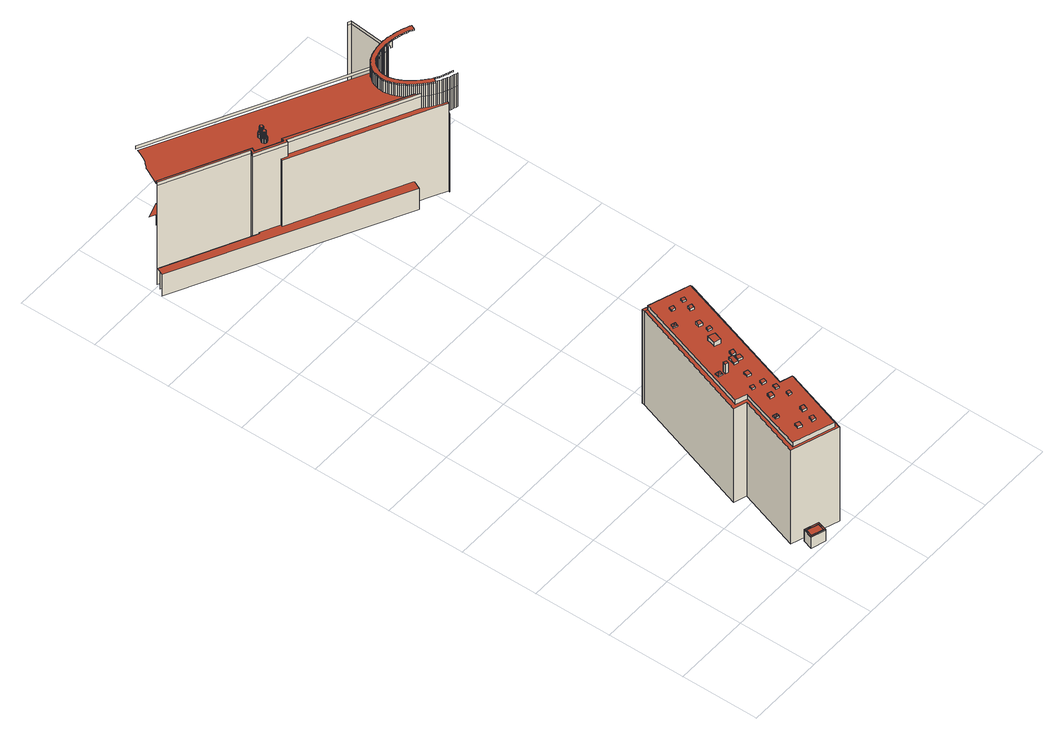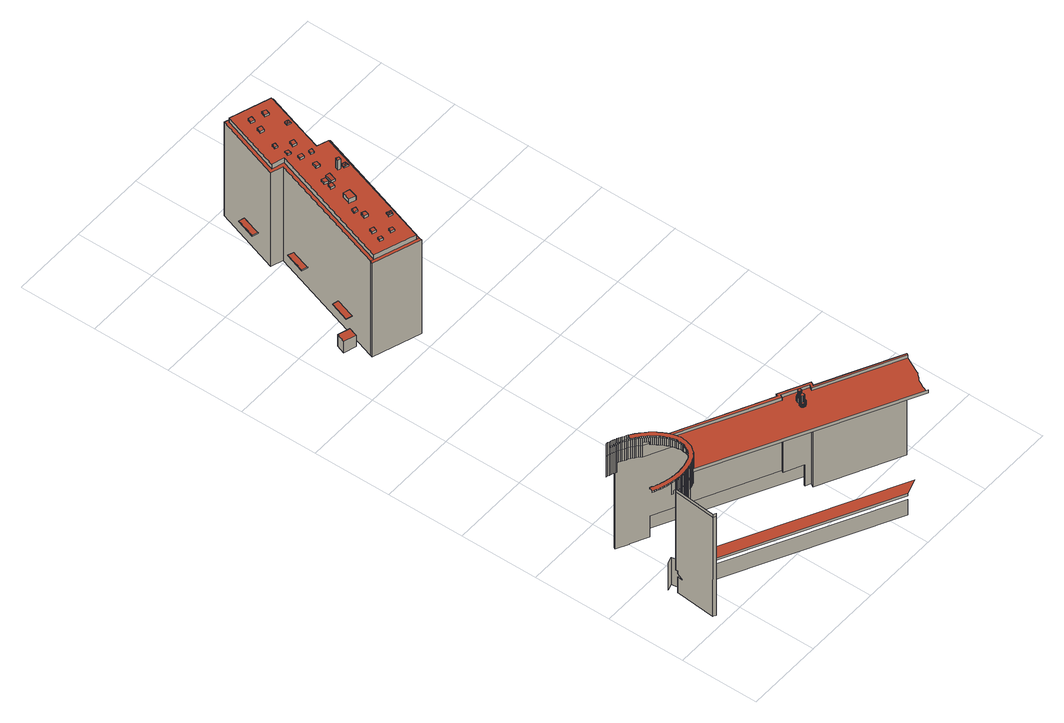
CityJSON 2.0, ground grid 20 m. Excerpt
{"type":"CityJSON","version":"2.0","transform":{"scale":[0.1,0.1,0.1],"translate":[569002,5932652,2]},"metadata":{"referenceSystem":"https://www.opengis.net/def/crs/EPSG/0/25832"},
"CityObjects":{
"building1":{"type":"Building","attributes":{"Grundfläche 2D":"10.001310","Grundhöhe NN":"2.767"},"children":["building1-1","building1-2"],"geometry":[{"type":"Solid","lod":"3","boundaries":[[[[0,1,2,3]],[[4,5,3,2]],[[5,6,0,3]],[[6,7,1,0]],[[7,4,2,1]],[[7,6,5,4]]]],"semantics":{"surfaces":[{"type":"RoofSurface"},{"type":"WallSurface"},{"type":"GroundSurface"}],"values":[[0,1,1,1,1,2]]}}]},
"building1-1":{"type":"BuildingInstallation","parents":["building1"],"geometry":[{"type":"MultiSurface","lod":"3","boundaries":[[[8,9,10,11,12,13]],[[12,11,14,15]],[[15,16,13,12]],[[2,3,9,8]],[[3,0,10,9]]],"semantics":{"surfaces":[{"type":"RoofSurface"},{"type":"WallSurface"}],"values":[0,1,1,1,1]}}]},
"building1-2":{"type":"BuildingInstallation","parents":["building1"],"geometry":[{"type":"MultiSurface","lod":"3","boundaries":[[[13,17,11,10,18,8]],[[0,1,18,10]],[[1,2,8,18]],[[17,13,16,19]],[[19,14,11,17]]],"semantics":{"surfaces":[{"type":"RoofSurface"},{"type":"WallSurface"}],"values":[0,1,1,1,1]}}]},
"building2":{"type":"Building","attributes":{"Grundfläche 2D":"666.823963","Grundhöhe NN":"2.767"},"children":["building2-1","building2-2","building2-3","building2-4","building2-5","building2-6","building2-7","building2-8","building2-9","building2-10","building2-11","building2-12","building2-13","building2-14","building2-15","building2-16","building2-17","building2-18","building2-19","building2-20","building2-21","building2-22","building2-23","building2-24","building2-25"],"geometry":[{"type":"Solid","lod":"3","boundaries":[[[[20,21,22,23,24,25,26,27]],[[28,29,30,31,32,33,34,35,36,37,38,39,40,41,42,43]],[[42,41,34,33,44,45]],[[43,42,46,47]],[[28,43,47,48]],[[29,28,48,49]],[[30,29,49,50]],[[31,30,50,51]],[[32,31,51,52]],[[33,32,52,53]],[[44,33,53,54]],[[45,44,54,55]],[[42,45,55,46]],[[24,41,40,25]],[[25,40,39,26]],[[26,39,38,27]],[[27,38,37,20]],[[20,37,36,21]],[[21,36,35,22]],[[22,35,34,23]],[[23,34,41,24]],[[52,51,50,49,48,47,46,55,54,53]]]],"semantics":{"surfaces":[{"type":"RoofSurface"},{"type":"WallSurface"},{"type":"GroundSurface"}],"values":[[0,0,0,1,1,1,1,1,1,1,1,1,1,1,1,1,1,1,1,1,1,2]]}}]},
"building2-1":{"type":"BuildingInstallation","parents":["building2"],"geometry":[{"type":"MultiSurface","lod":"3","boundaries":[[[56,57,58,59]],[[59,58,60,61]],[[56,59,61,62]],[[57,56,62,63]],[[58,57,63,60]]],"semantics":{"surfaces":[{"type":"RoofSurface"},{"type":"WallSurface"}],"values":[0,1,1,1,1]}}]},
"building2-2":{"type":"BuildingInstallation","parents":["building2"],"geometry":[{"type":"MultiSurface","lod":"3","boundaries":[[[64,65,66,67]],[[68,69,67,66]],[[70,71,66,65]],[[72,68,66,71]],[[73,74,75,65,64,67]],[[65,75,76,71,70]],[[76,77,78,68,72,71]],[[68,78,73,67,69]]],"semantics":{"surfaces":[{"type":"RoofSurface"},{"type":"WallSurface"}],"values":[0,0,0,0,1,1,1,1]}}]},
"building2-3":{"type":"BuildingInstallation","parents":["building2"],"geometry":[{"type":"MultiSurface","lod":"3","boundaries":[[[79,80,81,82]],[[82,81,83,84]],[[79,82,84,85]],[[80,79,85,86]],[[81,80,86,83]]],"semantics":{"surfaces":[{"type":"RoofSurface"},{"type":"WallSurface"}],"values":[0,1,1,1,1]}}]},
"building2-4":{"type":"BuildingInstallation","parents":["building2"],"geometry":[{"type":"MultiSurface","lod":"3","boundaries":[[[87,88,89,90]],[[90,89,91,92]],[[87,90,92,93]],[[88,87,93,94]],[[89,88,94,91]]],"semantics":{"surfaces":[{"type":"RoofSurface"},{"type":"WallSurface"}],"values":[0,1,1,1,1]}}]},
"building2-5":{"type":"BuildingInstallation","parents":["building2"],"geometry":[{"type":"MultiSurface","lod":"3","boundaries":[[[95,96,97,98]],[[98,97,99,100]],[[95,98,100,101]],[[96,95,101,102]],[[97,96,102,99]]],"semantics":{"surfaces":[{"type":"RoofSurface"},{"type":"WallSurface"}],"values":[0,1,1,1,1]}}]},
"building2-6":{"type":"BuildingInstallation","parents":["building2"],"geometry":[{"type":"MultiSurface","lod":"3","boundaries":[[[103,104,105,106]],[[107,108,106,105]],[[108,109,103,106]],[[104,103,109,110]],[[105,104,110,107]]],"semantics":{"surfaces":[{"type":"RoofSurface"},{"type":"WallSurface"}],"values":[0,1,1,1,1]}}]},
"building2-7":{"type":"BuildingInstallation","parents":["building2"],"geometry":[{"type":"MultiSurface","lod":"3","boundaries":[[[111,112,113,114]],[[114,113,115,116]],[[111,114,116,117]],[[112,111,117,118]],[[113,112,118,115]]],"semantics":{"surfaces":[{"type":"RoofSurface"},{"type":"WallSurface"}],"values":[0,1,1,1,1]}}]},
"building2-8":{"type":"BuildingInstallation","parents":["building2"],"geometry":[{"type":"MultiSurface","lod":"3","boundaries":[[[119,120,121,122]],[[122,121,123,124]],[[119,122,124,125]],[[120,119,125,126]],[[121,120,126,123]]],"semantics":{"surfaces":[{"type":"RoofSurface"},{"type":"WallSurface"}],"values":[0,1,1,1,1]}}]},
"building2-9":{"type":"BuildingInstallation","parents":["building2"],"geometry":[{"type":"MultiSurface","lod":"3","boundaries":[[[127,128,129,130]],[[130,129,131,132]],[[127,130,132,133]],[[128,127,133,134]],[[129,128,134,131]]],"semantics":{"surfaces":[{"type":"RoofSurface"},{"type":"WallSurface"}],"values":[0,1,1,1,1]}}]},
"building2-10":{"type":"BuildingInstallation","parents":["building2"],"geometry":[{"type":"MultiSurface","lod":"3","boundaries":[[[135,136,137]],[[137,136,138]],[[139,136,135]],[[138,136,139]],[[140,135,137,141]],[[140,142,139,135]],[[142,143,138,139]],[[143,141,137,138]]],"semantics":{"surfaces":[{"type":"RoofSurface"},{"type":"WallSurface"}],"values":[0,0,0,0,1,1,1,1]}}]},
"building2-11":{"type":"BuildingInstallation","parents":["building2"],"geometry":[{"type":"MultiSurface","lod":"3","boundaries":[[[144,145,146,147]],[[147,146,148,149]],[[144,147,149,150]],[[145,144,150,151]],[[146,145,151,148]]],"semantics":{"surfaces":[{"type":"RoofSurface"},{"type":"WallSurface"}],"values":[0,1,1,1,1]}}]},
"building2-12":{"type":"BuildingInstallation","parents":["building2"],"geometry":[{"type":"MultiSurface","lod":"3","boundaries":[[[152,153,154,155]],[[155,154,156,157]],[[152,155,157,158]],[[153,152,158,159]],[[154,153,159,156]]],"semantics":{"surfaces":[{"type":"RoofSurface"},{"type":"WallSurface"}],"values":[0,1,1,1,1]}}]},
"building2-13":{"type":"BuildingInstallation","parents":["building2"],"geometry":[{"type":"MultiSurface","lod":"3","boundaries":[[[160,161,162,163]],[[161,160,164,165]],[[162,161,165,166]],[[163,162,166,167]],[[160,163,167,164]]],"semantics":{"surfaces":[{"type":"RoofSurface"},{"type":"WallSurface"}],"values":[0,1,1,1,1]}}]},
"building2-14":{"type":"BuildingInstallation","parents":["building2"],"geometry":[{"type":"MultiSurface","lod":"3","boundaries":[[[168,169,170,171]],[[172,173,169,168]],[[173,174,170,169]],[[174,175,171,170]],[[175,172,168,171]]],"semantics":{"surfaces":[{"type":"RoofSurface"},{"type":"WallSurface"}],"values":[0,1,1,1,1]}}]},
"building2-15":{"type":"BuildingInstallation","parents":["building2"],"geometry":[{"type":"MultiSurface","lod":"3","boundaries":[[[176,177,178,179]],[[179,178,180,181]],[[176,179,181,182]],[[177,176,182,183]],[[178,177,183,180]]],"semantics":{"surfaces":[{"type":"RoofSurface"},{"type":"WallSurface"}],"values":[0,1,1,1,1]}}]},
"building2-16":{"type":"BuildingInstallation","parents":["building2"],"geometry":[{"type":"MultiSurface","lod":"3","boundaries":[[[184,185,186,187]],[[187,186,188,189]],[[184,187,189,190]],[[185,184,190,191]],[[186,185,191,188]]],"semantics":{"surfaces":[{"type":"RoofSurface"},{"type":"WallSurface"}],"values":[0,1,1,1,1]}}]},
"building2-17":{"type":"BuildingInstallation","parents":["building2"],"geometry":[{"type":"MultiSurface","lod":"3","boundaries":[[[192,193,194,195]],[[195,194,196,197]],[[192,195,197,198]],[[193,192,198,199]],[[194,193,199,196]]],"semantics":{"surfaces":[{"type":"RoofSurface"},{"type":"WallSurface"}],"values":[0,1,1,1,1]}}]},
"building2-18":{"type":"BuildingInstallation","parents":["building2"],"geometry":[{"type":"MultiSurface","lod":"3","boundaries":[[[200,201,202,203]],[[203,202,204,205]],[[200,203,205,206]],[[201,200,206,207]],[[202,201,207,204]]],"semantics":{"surfaces":[{"type":"RoofSurface"},{"type":"WallSurface"}],"values":[0,1,1,1,1]}}]},
"building2-19":{"type":"BuildingInstallation","parents":["building2"],"geometry":[{"type":"MultiSurface","lod":"3","boundaries":[[[208,209,210,211]],[[211,210,212,213]],[[208,211,213,214]],[[209,208,214,215]],[[210,209,215,212]]],"semantics":{"surfaces":[{"type":"RoofSurface"},{"type":"WallSurface"}],"values":[0,1,1,1,1]}}]},
"building2-20":{"type":"BuildingInstallation","parents":["building2"],"geometry":[{"type":"MultiSurface","lod":"3","boundaries":[[[216,217,218]],[[218,217,219]],[[220,217,216]],[[219,217,220]],[[221,222,216,218]],[[222,223,220,216]],[[223,224,219,220]],[[224,221,218,219]]],"semantics":{"surfaces":[{"type":"RoofSurface"},{"type":"WallSurface"}],"values":[0,0,0,0,1,1,1,1]}}]},
"building2-21":{"type":"BuildingInstallation","parents":["building2"],"geometry":[{"type":"MultiSurface","lod":"3","boundaries":[[[225,226,227,228]],[[229,230,228,227]],[[225,228,230,231]],[[231,232,226,225]],[[227,226,232,229]]],"semantics":{"surfaces":[{"type":"RoofSurface"},{"type":"WallSurface"}],"values":[0,1,1,1,1]}}]},
"building2-22":{"type":"BuildingInstallation","parents":["building2"],"geometry":[{"type":"MultiSurface","lod":"3","boundaries":[[[233,234,235,236]],[[236,235,237,238]],[[233,236,238,239]],[[234,233,239,240]],[[235,234,240,237]]],"semantics":{"surfaces":[{"type":"RoofSurface"},{"type":"WallSurface"}],"values":[0,1,1,1,1]}}]},
"building2-23":{"type":"BuildingInstallation","parents":["building2"],"geometry":[{"type":"MultiSurface","lod":"3","boundaries":[[[241,242,243,244]],[[245,246,243,242]],[[246,247,244,243]],[[247,248,241,244]],[[248,245,242,241]],[[245,248,247,246]]],"semantics":{"surfaces":[{"type":"RoofSurface"},{"type":"WallSurface"},{"type":"OuterCeilingSurface"}],"values":[0,1,1,1,1,2]}}]},
"building2-24":{"type":"BuildingInstallation","parents":["building2"],"geometry":[{"type":"MultiSurface","lod":"3","boundaries":[[[249,250,251,252]],[[253,254,251,250]],[[254,255,252,251]],[[255,256,249,252]],[[256,253,250,249]],[[253,256,255,254]]],"semantics":{"surfaces":[{"type":"RoofSurface"},{"type":"WallSurface"},{"type":"OuterCeilingSurface"}],"values":[0,1,1,1,1,2]}}]},
"building2-25":{"type":"BuildingInstallation","parents":["building2"],"geometry":[{"type":"MultiSurface","lod":"3","boundaries":[[[257,258,259,260]],[[261,262,259,258]],[[262,263,260,259]],[[263,264,257,260]],[[264,261,258,257]],[[261,264,263,262]]],"semantics":{"surfaces":[{"type":"RoofSurface"},{"type":"WallSurface"},{"type":"OuterCeilingSurface"}],"values":[0,1,1,1,1,2]}}]},
"building3":{"type":"Building","attributes":{"Grundfläche 2D":"5160.210936","Grundhöhe NN":"2.251"},"children":["building3-1","building3-2","building3-3","building3-4","building3-5"],"geometry":[{"type":"MultiSurface","lod":"3","boundaries":[[[265,266,267,268]],[[269,270,271,272]],[[270,269,273,274]],[[275,276,277,278]],[[279,270,274,280]],[[281,282,283,284,285,265,268,286,287]],[[279,288,271,270]],[[265,285,289,266]],[[275,278,290,291]],[[279,292,293,288]],[[285,284,294,295,292,279,280,289]],[[296,291,290,297]],[[294,284,283,298]],[[296,297,299,300,301,302]],[[292,303,304,293]],[[303,292,295,305]],[[281,287,306,307]],[[288,293,304,308,309,310,311,312,300,299,297,290,278,277,272,271]],[[313,314,315,316,317,318,319,320,321,322,323,324,325,326,327,328,329,330,331,332,333,334,335,336,337,338,339,340,341,342,343,344,345,346,347,348,349,350,351,352,353,354,276,275,291,296,302,301,355,356,357]],[[303,358,308,304]],[[359,360,361,362]],[[355,301,300,312]],[[303,305,363,358]],[[364,365,366,367,368,369,370,298,283,282,371]],[[282,281,307,371]],[[372,373,374,375,376,377,378,379,380,381,382,383,363,305,295,294,298,370,369,368,384,385,386,387]],[[388,323,322,389]],[[390,324,323,388]],[[389,322,321,391]],[[392,325,324,390]],[[391,321,320,393]],[[394,326,325,392]],[[393,320,319,395]],[[395,319,318,396]],[[397,327,326,394]],[[396,318,317,398]],[[399,328,327,397]],[[398,317,316,400]],[[400,316,315,401]],[[402,329,328,399]],[[401,315,314,403]],[[403,314,313,404]],[[405,330,329,402]],[[404,313,357,406]],[[407,331,330,405]],[[406,357,356,408]],[[311,409,408,356,355,312]],[[410,332,331,407]],[[409,311,310,411]],[[411,310,309,412]],[[413,333,332,410]],[[414,412,309,308,358]],[[415,334,333,413]],[[414,358,416,417]],[[358,363,383,416]],[[417,416,418,419]],[[416,383,382,418]],[[420,335,334,415]],[[419,418,421,422]],[[418,382,381,421]],[[423,424,425,426,427,428,429,430]],[[431,432,433,434,435,436,437,438]],[[422,421,439,440]],[[421,381,380,439]],[[441,336,335,420]],[[440,439,442,443]],[[439,380,379,442]],[[444,337,336,441]],[[443,442,445,446]],[[442,379,378,445]],[[446,445,447,448]],[[445,378,377,447]],[[449,338,337,444]],[[450,448,447,451,452]],[[447,377,376,451]],[[453,339,338,449]],[[452,451,454,455]],[[451,376,375,454]],[[455,454,456,457]],[[454,375,374,456]],[[340,339,453,458,459,460,461]],[[462,463,464,465]],[[457,456,466,467]],[[456,374,373,466]],[[463,468,469,464]],[[467,466,470,471]],[[466,373,372,470]],[[472,367,366,473]],[[469,468,474,475,476]],[[361,460,459,477,478,362]],[[471,470,479,480]],[[470,372,387,479]],[[478,481,482,362]],[[474,483,484,475]],[[485,386,385,384,368,367,486,487]],[[480,479,488,489]],[[479,387,386,488]],[[490,491,478,477]],[[491,492,481,478]],[[483,493,494,484]],[[488,386,485,495,496]],[[489,488,496,497]],[[493,498,499,494]],[[500,501,491,490]],[[501,502,492,491]],[[497,496,503,504]],[[496,495,505,503]],[[498,506,507,499]],[[504,503,508,509]],[[503,505,510,508]],[[511,512,501,500]],[[512,513,502,501]],[[506,514,515,507]],[[433,516,517,518,519,520,521,522,523,524,525,526,527,528,529,530,531,532,533,436,435,434]],[[509,508,534,535]],[[508,510,536,534]],[[537,538,512,511]],[[538,539,513,512]],[[514,540,541,515]],[[535,534,542,543]],[[534,536,544,542]],[[538,545,518,517,539]],[[546,545,538,537]],[[540,547,548,541]],[[543,542,549,550]],[[542,544,551,549]],[[552,553,545,546]],[[553,519,518,545]],[[547,554,555,548]],[[556,557,553,552]],[[557,520,519,553]],[[558,559,557,556]],[[559,521,520,557]],[[560,561,559,558]],[[561,522,521,559]],[[562,563,561,560]],[[563,523,522,561]],[[564,565,563,562]],[[565,524,523,563]],[[566,567,565,564]],[[567,525,524,565]],[[568,569,567,566]],[[569,526,525,567]],[[527,570,571,572,573]],[[574,575,569,568]],[[569,575,528,527,526]],[[427,438,435,527,573,430]],[[576,577,575,574]],[[577,529,528,575]],[[571,578,579,572]],[[576,580,581,582,583,577]],[[577,583,582,531,530,529]],[[582,584,585,533,532,531]],[[585,584,582,581,586,587,588,589,590]],[[591,589,588,592,593,594,595,596,597]],[[598,429,428,599,600,437,436,533,585,601]],[[601,585,590,602]],[[603,604,598,601,605]],[[605,601,602,606]]],"semantics":{"surfaces":[{"type":"WallSurface"},{"type":"RoofSurface"}],"values":[0,0,0,0,0,1,0,0,0,0,0,0,0,0,0,0,0,1,1,0,0,0,0,0,0,1,0,0,0,0,0,0,0,0,0,0,0,0,0,0,0,0,0,0,0,0,0,0,0,0,0,0,0,0,0,0,0,0,0,0,0,0,0,0,0,0,0,0,0,0,0,0,0,0,0,0,0,0,0,0,0,0,0,0,0,0,0,0,0,0,0,0,0,0,0,0,0,0,0,0,0,0,0,0,0,0,0,0,0,0,0,0,0,1,0,0,0,0,0,0,0,0,0,0,0,0,0,0,0,0,0,0,0,0,0,0,0,0,0,0,0,0,0,0,0,0,0,0,0,0,0,0,0,0,0,0,0,0,0]}}]},
"building3-1":{"type":"BuildingInstallation","parents":["building3"],"geometry":[{"type":"MultiSurface","lod":"3","boundaries":[[[607,608,609,610,611,612,613,614,615,616,617,618,619,620,621,622,623,624,625,626,627]],[[612,611,628,629]],[[610,609,630,631]],[[611,610,631,628]],[[613,612,629,632]],[[614,613,632,633]],[[615,614,633,634]],[[616,615,634,635]],[[617,616,635,636]],[[618,617,636,637]],[[619,618,637,638]],[[620,619,638,639]],[[621,620,639,640]],[[622,621,640,641]],[[623,622,641,642]],[[624,623,642,643]],[[625,624,643,644]],[[626,625,644,645]],[[627,626,645,646]],[[607,627,646,647]],[[608,607,647,648]],[[609,608,648,630]]],"semantics":{"surfaces":[{"type":"RoofSurface"},{"type":"WallSurface"}],"values":[0,1,1,1,1,1,1,1,1,1,1,1,1,1,1,1,1,1,1,1,1,1]}}]},
"building3-2":{"type":"BuildingInstallation","parents":["building3"],"geometry":[{"type":"MultiSurface","lod":"3","boundaries":[[[649,650,651,652,653,654,655,656,657,658,659,660,661,662,663,664,665,666,667,668,669],[647,646,645,644,643,642,641,640,639,638,637,636,635,634,633,632,629,628,631,630,648]],[[670,671,651,650]],[[672,673,649,669]],[[673,670,650,649]],[[671,674,652,651]],[[674,675,653,652]],[[675,676,654,653]],[[676,677,655,654]],[[677,678,656,655]],[[678,679,657,656]],[[679,680,658,657]],[[680,681,659,658]],[[681,682,660,659]],[[682,683,661,660]],[[683,684,662,661]],[[684,685,663,662]],[[685,686,664,663]],[[686,687,665,664]],[[687,688,666,665]],[[688,689,667,666]],[[689,690,672,669,668,667]]],"semantics":{"surfaces":[{"type":"RoofSurface"},{"type":"WallSurface"}],"values":[0,1,1,1,1,1,1,1,1,1,1,1,1,1,1,1,1,1,1,1,1]}}]},
"building3-3":{"type":"BuildingInstallation","parents":["building3"],"geometry":[{"type":"MultiSurface","lod":"3","boundaries":[[[691,692,693,694,695,696,697,698,699,700,701,702,703,704,705,706,707,708,709,669,668],[710,711,712,713,714,715,716,717,718,719,720,721,722,723,724,725,726,727,728,729,730]],[[731,732,702,701]],[[733,734,700,699]],[[734,731,701,700]],[[732,735,703,702]],[[735,736,704,703]],[[736,737,705,704]],[[737,738,706,705]],[[738,739,707,706]],[[739,740,708,707]],[[740,741,709,708]],[[741,672,690,668,669,709]],[[690,742,691,668]],[[742,743,692,691]],[[743,744,693,692]],[[744,745,694,693]],[[745,746,695,694]],[[746,747,696,695]],[[747,748,697,696]],[[748,749,698,697]],[[749,733,699,698]]],"semantics":{"surfaces":[{"type":"RoofSurface"},{"type":"WallSurface"}],"values":[0,1,1,1,1,1,1,1,1,1,1,1,1,1,1,1,1,1,1,1,1]}}]},
"building3-4":{"type":"BuildingInstallation","parents":["building3"],"geometry":[{"type":"MultiSurface","lod":"3","boundaries":[[[750,751,752,753,754,755,756,757,758,759,760,761,762,763,764,765,766,767,768,769,770]],[[758,757,718,717]],[[756,755,720,719]],[[757,756,719,718]],[[759,758,717,716]],[[760,759,716,715]],[[761,760,715,714]],[[762,761,714,713]],[[763,762,713,712]],[[764,763,712,711]],[[765,764,711,710]],[[766,765,710,730]],[[728,768,767,766,730,729]],[[769,768,728,727]],[[770,769,727,726]],[[750,770,726,725]],[[751,750,725,724]],[[752,751,724,723]],[[753,752,723,722]],[[754,753,722,721]],[[755,754,721,720]]],"semantics":{"surfaces":[{"type":"RoofSurface"},{"type":"WallSurface"}],"values":[0,1,1,1,1,1,1,1,1,1,1,1,1,1,1,1,1,1,1,1,1]}}]},
"building3-5":{"type":"BuildingInstallation","parents":["building3"],"geometry":[{"type":"MultiSurface","lod":"3","boundaries":[[[771,772,773,774,775,776,777,778,779,780,781,782,783,784,785,786,787,788,789,790,791,792,793,794,795,796,797,798,799,800,801,802,803,804,805,806,807,808,809,810,811,812,813,814,815,816,817,818,819,820,821,822,823,824,825,826,827,828,829,830,831,832,833,834,835,836,837,838,839,840,841,842,843,450,462,844,845,846,847,848,849,850,851,852,853,854,855,856,857,858,859,860,861,862,863,864,865,866,867,868,869,870,871,872,873,874,875,876,877,878,879,880,881,882,883,884,885,886,887,888,889,890,891,892,893,894,895,896,897,898,899,900,901,902,903,904,905,906,907,908,909,910,911,912,913,914,915,916]],[[844,462,465,917]],[[845,844,917,918]],[[846,845,918,919]],[[847,846,919,920]],[[848,847,920,921]],[[849,848,921,922]],[[850,849,922,923]],[[851,850,923,924]],[[852,851,924,925]],[[926,853,852,925]],[[854,853,926,927]],[[855,854,927,928]],[[856,855,928,929]],[[857,856,929,930]],[[858,857,930,931]],[[859,858,931,932]],[[860,859,932,933]],[[861,860,933,934]],[[862,861,934,935]],[[863,862,935,936]],[[864,863,936,937]],[[865,864,937,938]],[[866,865,938,939]],[[867,866,939,940]],[[868,867,940,941]],[[869,868,941,942]],[[870,869,942,943]],[[871,870,943,944]],[[872,871,944,945]],[[873,872,945,946]],[[874,873,946,947]],[[875,874,947,948]],[[876,875,948,949]],[[877,876,949,950]],[[878,877,950,951]],[[879,878,951,952]],[[880,879,952,953]],[[881,880,953,954]],[[882,881,954,955]],[[883,882,955,956]],[[884,883,956,957]],[[885,884,957,958]],[[886,885,958,959]],[[887,886,959,960]],[[888,887,960,961]],[[889,888,961,962]],[[890,889,962,963]],[[891,890,963,964]],[[892,891,964,965,966]],[[893,892,966,967]],[[894,893,967,968]],[[895,894,968,969]],[[896,895,969,970]],[[897,896,970,971]],[[898,897,971,972]],[[899,898,972,973]],[[900,899,973,974]],[[901,900,974,975]],[[902,901,975,976]],[[903,902,976,977]],[[904,903,977,978]],[[905,904,978,979]],[[906,905,979,980]],[[907,906,980,981]],[[908,907,981,982]],[[909,908,982,983]],[[910,909,983,984]],[[911,910,984,985]],[[912,911,985,986]],[[987,913,912,986,988]],[[914,913,987,989]],[[990,991,916,915]],[[991,992,771,916]],[[992,993,772,771]],[[993,994,773,772]],[[994,995,774,773]],[[995,996,775,774]],[[996,997,776,775]],[[997,998,777,776]],[[998,999,778,777]],[[999,594,779,778]],[[594,593,592,588,782,781,780,779]],[[588,587,586,581,785,784,783,782]],[[581,580,576,787,786,785]],[[576,574,788,787]],[[574,568,789,788]],[[568,566,790,789]],[[566,564,791,790]],[[564,562,792,791]],[[562,560,793,792]],[[560,558,794,793]],[[558,556,795,794]],[[556,552,796,795]],[[552,546,797,796]],[[546,537,798,797]],[[537,511,799,798]],[[511,500,800,799]],[[500,490,801,800]],[[490,477,802,801]],[[477,459,803,802]],[[459,458,453,805,804,803]],[[453,449,806,805]],[[449,444,807,806]],[[444,441,808,807]],[[441,420,809,808]],[[420,415,810,809]],[[415,413,811,810]],[[413,410,812,811]],[[410,407,813,812]],[[407,405,814,813]],[[405,402,815,814]],[[402,399,816,815]],[[399,397,817,816]],[[397,394,818,817]],[[394,392,819,818]],[[392,390,820,819]],[[390,388,821,820]],[[388,389,822,821]],[[389,391,823,822]],[[391,393,824,823]],[[393,395,825,824]],[[395,396,826,825]],[[396,398,827,826]],[[398,400,828,827]],[[400,401,829,828]],[[401,403,830,829]],[[403,404,831,830]],[[404,406,832,831]],[[406,408,833,832]],[[408,409,834,833]],[[834,409,411,835]],[[835,411,412,836]],[[837,836,412,414]],[[414,417,838,837]],[[417,419,839,838]],[[419,422,840,839]],[[422,440,841,840]],[[440,443,842,841]],[[443,446,843,842]],[[446,448,450,843]]],"semantics":{"surfaces":[{"type":"RoofSurface"},{"type":"WallSurface"}],"values":[0,1,1,1,1,1,1,1,1,1,1,1,1,1,1,1,1,1,1,1,1,1,1,1,1,1,1,1,1,1,1,1,1,1,1,1,1,1,1,1,1,1,1,1,1,1,1,1,1,1,1,1,1,1,1,1,1,1,1,1,1,1,1,1,1,1,1,1,1,1,1,1,1,1,1,1,1,1,1,1,1,1,1,1,1,1,1,1,1,1,1,1,1,1,1,1,1,1,1,1,1,1,1,1,1,1,1,1,1,1,1,1,1,1,1,1,1,1,1,1,1,1,1,1,1,1,1,1,1,1,1,1,1,1,1,1,1,1,1,1,1]}}]},
"building4":{"type":"Building","attributes":{"Grundfläche 2D":"7.821966","Grundhöhe NN":"2.767"},"geometry":[{"type":"Solid","lod":"3","boundaries":[[[[1000,1001,1002,1003]],[[1004,1005,1003,1002]],[[1005,1006,1000,1003]],[[1006,1007,1001,1000]],[[1007,1004,1002,1001]],[[1007,1006,1005,1004]]]],"semantics":{"surfaces":[{"type":"RoofSurface"},{"type":"WallSurface"},{"type":"GroundSurface"}],"values":[[0,1,1,1,1,2]]}}]}
},
"vertices":[
[302,2,42],[310,27,42],[274,39,42],[266,14,42],[274,39,8],[266,14,8],[302,2,8],[310,27,8],
[274,39,44],[266,14,44],[302,2,44],[300,6,44],[269,16,44],[275,35,44],[300,6,42],[269,16,42],[275,35,42],
[306,25,44],[310,27,44],[306,25,42],
[362,25,313],[415,181,313],[384,191,313],[492,519,313],[389,554,313],[284,234,313],[313,224,313],[260,60,313],[303,218,299],[249,56,299],[368,16,299],[425,187,299],[395,197,299],[501,516,299],[492,519,299],[384,191,299],[415,181,299],[362,25,299],[260,60,299],[313,224,299],[284,234,299],[389,554,299],[381,557,299],[271,228,299],[503,524,299],[383,565,299],[381,557,8],[271,228,8],[303,218,8],[249,56,8],[368,16,8],[425,187,8],[395,197,8],[501,516,8],[503,524,8],[383,565,8],
[370,182,317],[373,192,317],[365,195,317],[362,185,317],[365,195,313],[362,185,313],[370,182,313],[373,192,313],
[293,136,317],[292,131,317],[298,134,318],[294,140,317],[304,137,317],[299,139,317],[296,129,317],[301,128,317],[303,133,317],[294,140,313],[293,136,313],[292,131,313],[301,128,313],[303,133,313],[304,137,313],
[347,72,319],[338,75,319],[334,64,319],[343,61,319],[334,64,313],[343,61,313],[347,72,313],[338,75,313],
[337,221,318],[340,229,318],[332,232,318],[329,223,318],[332,232,313],[329,223,313],[337,221,313],[340,229,313],
[415,500,319],[418,508,319],[409,511,319],[406,503,319],[409,511,313],[406,503,313],[415,500,313],[418,508,313],
[364,212,319],[367,222,319],[357,225,319],[354,215,319],[357,225,313],[354,215,313],[364,212,313],[367,222,313],
[395,327,319],[385,330,319],[382,319,319],[391,316,319],[382,319,313],[391,316,313],[395,327,313],[385,330,313],
[397,362,326],[404,383,326],[387,389,326],[381,367,326],[387,389,313],[381,367,313],[397,362,313],[404,383,313],
[441,469,320],[445,479,320],[435,482,320],[432,472,320],[435,482,313],[432,472,313],[441,469,313],[445,479,313],
[325,301,317],[321,308,318],[315,304,317],[317,314,317],[328,311,317],[325,301,313],[315,304,313],[328,311,313],[317,314,313],
[362,252,319],[366,264,319],[356,267,319],[353,255,319],[356,267,313],[353,255,313],[362,252,313],[366,264,313],
[309,72,319],[313,83,319],[303,87,319],[299,76,319],[303,87,313],[299,76,313],[309,72,313],[313,83,313],
[334,306,343],[331,299,343],[338,296,343],[341,303,343],[334,306,313],[331,299,313],[338,296,313],[341,303,313],
[370,319,320],[364,299,320],[374,296,319],[380,316,319],[370,319,313],[364,299,313],[374,296,313],[380,316,313],
[411,413,318],[408,404,318],[418,401,318],[421,410,318],[418,401,313],[421,410,313],[411,413,313],[408,404,313],
[354,95,320],[358,106,320],[348,109,320],[344,98,320],[348,109,313],[344,98,313],[354,95,313],[358,106,313],
[389,296,319],[393,307,319],[383,311,319],[379,300,319],[383,311,313],[379,300,313],[389,296,313],[393,307,313],
[342,174,319],[346,185,319],[336,188,319],[332,177,319],[336,188,313],[332,177,313],[342,174,313],[346,185,313],
[450,497,319],[453,505,319],[445,508,319],[442,500,319],[445,508,313],[442,500,313],[450,497,313],[453,505,313],
[369,469,317],[376,472,318],[373,478,317],[383,475,317],[379,465,317],[373,478,313],[369,469,313],[379,465,313],[383,475,313],
[415,425,320],[419,436,320],[409,440,320],[406,429,320],[409,440,313],[406,429,313],[415,425,313],[419,436,313],
[375,158,318],[367,161,318],[364,151,318],[372,149,318],[364,151,313],[372,149,313],[375,158,313],[367,161,313],
[424,135,69],[409,140,69],[393,90,69],[407,85,69],[409,140,67],[393,90,67],[407,85,67],[424,135,67],
[439,282,69],[424,287,69],[408,236,69],[422,231,69],[424,287,67],[408,236,67],[422,231,67],[439,282,67],
[494,446,69],[479,451,69],[462,400,69],[477,396,69],[479,451,67],[462,400,67],[477,396,67],[494,446,67],
[229,1486,69],[229,1486,3],[18,1592,3],[18,1592,69],[24,1605,311],[222,1505,311],[222,1505,320],[24,1605,320],[24,1605,3],[222,1505,3],[230,1507,311],[27,1610,311],[27,1610,320],[230,1507,320],[217,1495,311],[217,1495,3],[545,1298,69],[555,1319,69],[275,1460,69],[277,1465,69],[230,1489,69],[13,1594,69],[4,1576,69],[217,1495,320],[230,1489,3],[226,1498,320],[226,1498,311],[291,1458,311],[291,1458,320],[277,1465,275],[291,1458,275],[288,1467,311],[288,1467,320],[275,1460,275],[289,1467,320],[292,1474,320],[292,1474,311],[289,1467,311],[294,1464,311],[294,1464,320],[294,1464,275],[4,1576,3],[545,1298,3],[581,1320,320],[578,1323,320],[575,1326,320],[572,1329,320],[570,1331,320],[564,1339,311],[561,1343,311],[559,1347,311],[557,1350,311],[554,1354,311],[552,1358,311],[550,1362,311],[548,1366,311],[547,1370,311],[545,1374,311],[544,1378,311],[543,1382,311],[542,1387,311],[541,1392,311],[541,1397,311],[542,1402,311],[542,1407,311],[543,1411,311],[545,1416,311],[546,1421,311],[548,1426,311],[551,1430,311],[554,1434,311],[557,1438,311],[560,1442,311],[564,1445,311],[567,1448,311],[569,1449,311],[80,1701,311],[79,1698,311],[77,1693,311],[75,1688,311],[73,1683,311],[72,1683,311],[70,1678,311],[67,1674,311],[64,1669,311],[60,1665,311],[57,1661,311],[53,1657,311],[49,1654,311],[48,1651,311],[570,1331,311],[569,1332,311],[566,1336,311],[581,1320,311],[82,1708,311],[82,1708,320],[577,1454,320],[577,1454,311],[581,1320,275],[598,1297,3],[599,1297,3],[628,1282,3],[628,1282,246],[628,1282,275],[599,1297,275],[598,1297,275],[555,1319,3],[625,1289,275],[621,1291,275],[617,1293,275],[613,1296,275],[609,1298,275],[605,1300,275],[601,1303,275],[597,1306,275],[594,1308,275],[591,1311,275],[587,1314,275],[584,1317,275],[629,1283,275],[630,1286,275],[630,1287,275],[629,1287,275],[544,1378,346],[545,1374,346],[543,1382,346],[547,1370,346],[542,1387,346],[548,1366,346],[541,1392,346],[550,1362,346],[552,1358,346],[541,1397,346],[554,1354,346],[542,1402,346],[557,1350,346],[559,1347,346],[542,1407,346],[561,1343,346],[564,1339,346],[543,1411,346],[566,1336,346],[545,1416,346],[569,1332,346],[572,1329,346],[546,1421,346],[575,1326,346],[578,1323,346],[548,1426,346],[581,1320,346],[551,1430,346],[584,1317,311],[584,1317,346],[587,1314,311],[587,1314,346],[554,1434,346],[591,1311,311],[591,1311,346],[567,1508,3],[163,1715,3],[163,1715,51],[567,1508,51],[633,1474,51],[647,1467,51],[647,1467,3],[633,1474,3],[567,1508,62],[163,1715,62],[163,1715,69],[567,1508,69],[633,1474,69],[647,1467,69],[647,1467,62],[633,1474,62],[594,1308,311],[594,1308,346],[557,1438,346],[597,1306,311],[597,1306,346],[560,1442,346],[601,1303,311],[601,1303,346],[605,1300,311],[605,1300,346],[564,1445,346],[605,1300,350],[609,1298,311],[609,1298,350],[567,1448,346],[613,1296,311],[613,1296,350],[617,1293,311],[617,1293,350],[569,1449,346],[575,1453,346],[575,1453,320],[569,1449,320],[611,1310,350],[615,1308,350],[615,1308,346],[611,1310,346],[621,1291,311],[621,1291,350],[618,1305,350],[618,1305,346],[625,1289,311],[625,1289,350],[626,1278,246],[626,1278,3],[622,1303,350],[622,1303,346],[622,1304,346],[579,1454,346],[579,1454,311],[629,1287,311],[629,1287,350],[579,1454,275],[577,1454,275],[626,1301,350],[626,1301,346],[630,1287,246],[629,1283,246],[630,1286,246],[630,1287,311],[630,1287,350],[582,1456,346],[582,1456,311],[582,1456,275],[630,1299,350],[630,1299,346],[633,1285,246],[633,1285,311],[633,1285,350],[634,1298,350],[634,1298,346],[586,1457,346],[586,1457,311],[586,1457,275],[637,1284,311],[637,1284,350],[637,1284,246],[638,1296,350],[638,1296,346],[642,1282,311],[642,1282,350],[642,1282,246],[590,1458,346],[590,1458,311],[590,1458,275],[642,1294,350],[642,1294,346],[122,1702,69],[594,1459,69],[599,1460,69],[603,1461,69],[607,1462,69],[611,1462,69],[615,1462,69],[619,1463,69],[624,1463,69],[628,1463,69],[632,1463,69],[634,1463,69],[636,1462,69],[640,1462,69],[642,1462,69],[644,1462,69],[646,1461,69],[647,1461,69],[646,1281,311],[646,1281,350],[646,1281,246],[594,1459,346],[594,1459,311],[594,1459,275],[646,1293,350],[646,1293,346],[650,1279,311],[650,1279,350],[650,1279,246],[599,1460,311],[599,1460,346],[650,1292,350],[650,1292,346],[655,1278,311],[655,1278,350],[655,1278,246],[603,1461,346],[603,1461,311],[654,1290,350],[654,1290,346],[607,1462,346],[607,1462,311],[611,1462,346],[611,1462,311],[615,1462,346],[615,1462,311],[619,1463,346],[619,1463,311],[624,1463,346],[624,1463,311],[628,1463,346],[628,1463,311],[632,1463,346],[632,1463,311],[634,1463,87],[637,1442,87],[637,1442,3],[634,1463,3],[636,1462,346],[636,1462,311],[640,1462,346],[640,1462,311],[654,1446,87],[654,1446,3],[642,1462,346],[644,1462,346],[644,1462,311],[642,1462,311],[646,1461,311],[647,1461,311],[646,1461,346],[647,1461,346],[648,1461,346],[648,1461,320],[647,1461,320],[652,1460,320],[652,1460,346],[654,1460,346],[657,1459,346],[657,1459,311],[654,1460,311],[654,1460,320],[658,1570,3],[649,1484,51],[649,1484,53],[658,1570,311],[658,1570,320],[650,1574,3],[652,1573,3],[650,1574,311],[650,1574,320],
[272,1507,343],[271,1508,343],[270,1508,343],[270,1509,343],[269,1509,343],[268,1508,343],[267,1508,343],[266,1507,343],[265,1505,343],[265,1504,343],[265,1503,343],[266,1502,343],[267,1501,343],[268,1500,343],[270,1500,343],[271,1501,343],[272,1501,343],[273,1502,343],[273,1504,343],[273,1505,343],[273,1506,343],[269,1509,324],[268,1508,324],[270,1508,324],[270,1509,324],[267,1508,324],[266,1507,324],[265,1505,324],[265,1504,324],[265,1503,324],[266,1502,324],[267,1501,324],[268,1500,324],[270,1500,324],[271,1501,324],[272,1501,324],[273,1502,324],[273,1504,324],[273,1505,324],[273,1506,324],[272,1507,324],[271,1508,324],
[271,1512,324],[269,1512,324],[266,1511,324],[265,1510,324],[263,1508,324],[262,1506,324],[262,1504,324],[263,1502,324],[264,1500,324],[266,1498,324],[268,1497,324],[270,1497,324],[272,1498,324],[274,1499,324],[275,1501,324],[276,1503,324],[277,1505,324],[276,1507,324],[275,1509,324],[274,1510,324],[273,1511,324],[269,1512,311],[266,1511,311],[273,1511,311],[271,1512,311],[265,1510,311],[263,1508,311],[262,1506,311],[262,1504,311],[263,1502,311],[264,1500,311],[266,1498,311],[268,1497,311],[270,1497,311],[272,1498,311],[274,1499,311],[275,1501,311],[276,1503,311],[277,1505,311],[276,1507,311],[275,1509,311],[274,1510,311],
[277,1510,324],[279,1511,324],[281,1512,324],[282,1514,324],[283,1516,324],[283,1518,324],[283,1520,324],[282,1522,324],[280,1524,324],[278,1525,324],[275,1525,324],[273,1524,324],[271,1523,324],[270,1521,324],[269,1519,324],[269,1517,324],[269,1515,324],[271,1513,324],[272,1511,324],[274,1514,324],[273,1515,324],[272,1516,324],[272,1517,324],[272,1518,324],[273,1520,324],[273,1521,324],[275,1521,324],[276,1522,324],[277,1522,324],[278,1521,324],[279,1520,324],[280,1519,324],[280,1518,324],[280,1517,324],[280,1515,324],[279,1514,324],[278,1514,324],[277,1513,324],[276,1513,324],[275,1513,324],[275,1525,311],[273,1524,311],[280,1524,311],[278,1525,311],[271,1523,311],[270,1521,311],[269,1519,311],[269,1517,311],[269,1515,311],[271,1513,311],[272,1511,311],[277,1510,311],[279,1511,311],[281,1512,311],[282,1514,311],[283,1516,311],[283,1518,311],[283,1520,311],[282,1522,311],
[280,1515,343],[280,1517,343],[280,1518,343],[280,1519,343],[279,1520,343],[278,1521,343],[277,1522,343],[276,1522,343],[275,1521,343],[273,1521,343],[273,1520,343],[272,1518,343],[272,1517,343],[272,1516,343],[273,1515,343],[274,1514,343],[275,1513,343],[276,1513,343],[277,1513,343],[278,1514,343],[279,1514,343],
[696,1447,350],[691,1449,350],[687,1451,350],[682,1453,350],[677,1454,350],[672,1456,350],[667,1457,350],[662,1458,350],[657,1459,350],[654,1460,350],[652,1460,350],[648,1461,350],[647,1461,350],[646,1461,350],[644,1462,350],[642,1462,350],[640,1462,350],[636,1462,350],[632,1463,350],[628,1463,350],[624,1463,350],[619,1463,350],[615,1462,350],[611,1462,350],[607,1462,350],[603,1461,350],[599,1460,350],[594,1459,350],[590,1458,350],[586,1457,350],[582,1456,350],[579,1454,350],[575,1453,350],[569,1449,350],[567,1448,350],[564,1445,350],[560,1442,350],[557,1438,350],[554,1434,350],[551,1430,350],[548,1426,350],[546,1421,350],[545,1416,350],[543,1411,350],[542,1407,350],[542,1402,350],[541,1397,350],[541,1392,350],[542,1387,350],[543,1382,350],[544,1378,350],[545,1374,350],[547,1370,350],[548,1366,350],[550,1362,350],[552,1358,350],[554,1354,350],[557,1350,350],[559,1347,350],[561,1343,350],[564,1339,350],[566,1336,350],[569,1332,350],[572,1329,350],[575,1326,350],[578,1323,350],[581,1320,350],[584,1317,350],[587,1314,350],[591,1311,350],[594,1308,350],[597,1306,350],[601,1303,350],[608,1312,350],[604,1315,350],[601,1317,350],[598,1320,350],[595,1322,350],[592,1325,350],[589,1328,350],[586,1331,350],[583,1334,350],[580,1337,350],[578,1340,350],[575,1343,350],[573,1346,350],[571,1349,350],[568,1353,350],[566,1356,350],[564,1360,350],[562,1363,350],[560,1367,350],[559,1370,350],[557,1374,350],[556,1377,350],[555,1381,350],[554,1385,350],[553,1389,350],[553,1392,350],[553,1397,350],[553,1401,350],[553,1405,350],[554,1409,350],[555,1413,350],[557,1417,350],[559,1420,350],[561,1424,350],[563,1427,350],[565,1431,350],[568,1434,350],[571,1436,350],[574,1439,350],[577,1441,350],[580,1443,350],[583,1444,350],[586,1445,350],[590,1446,350],[593,1447,350],[597,1448,350],[601,1449,350],[605,1450,350],[608,1450,350],[612,1451,350],[616,1451,350],[620,1451,350],[624,1452,350],[628,1452,350],[631,1451,350],[635,1451,350],[639,1451,350],[643,1450,350],[646,1450,350],[650,1449,350],[655,1448,350],[660,1447,350],[664,1446,350],[669,1445,350],[673,1443,350],[678,1442,350],[682,1440,350],[687,1438,350],[691,1437,350],[695,1434,350],[700,1432,350],[705,1442,350],[701,1445,350],[608,1312,346],[604,1315,346],[601,1317,346],[598,1320,346],[595,1322,346],[592,1325,346],[589,1328,346],[586,1331,346],[583,1334,346],[580,1337,346],[578,1340,346],[575,1343,346],[573,1346,346],[571,1349,346],[568,1353,346],[566,1356,346],[564,1360,346],[562,1363,346],[560,1367,346],[559,1370,346],[557,1374,346],[556,1377,346],[555,1381,346],[554,1385,346],[553,1389,346],[553,1392,346],[553,1397,346],[553,1401,346],[553,1405,346],[554,1409,346],[555,1413,346],[557,1417,346],[559,1420,346],[561,1424,346],[563,1427,346],[565,1431,346],[568,1434,346],[571,1436,346],[574,1439,346],[577,1441,346],[580,1443,346],[583,1444,346],[586,1445,346],[590,1446,346],[593,1447,346],[597,1448,346],[601,1449,346],[604,1450,346],[605,1450,346],[608,1450,346],[612,1451,346],[616,1451,346],[620,1451,346],[624,1452,346],[628,1452,346],[631,1451,346],[635,1451,346],[639,1451,346],[643,1450,346],[646,1450,346],[650,1449,346],[655,1448,346],[660,1447,346],[664,1446,346],[669,1445,346],[673,1443,346],[678,1442,346],[682,1440,346],[687,1438,346],[691,1437,346],[696,1434,346],[695,1434,346],[700,1432,346],[705,1442,346],[701,1445,346],[696,1447,346],[691,1449,346],[687,1451,346],[682,1453,346],[677,1454,346],[672,1456,346],[667,1457,346],[662,1458,346],
[523,445,43],[531,468,43],[500,478,43],[493,455,43],[500,478,8],[493,455,8],[523,445,8],[531,468,8]
]}
